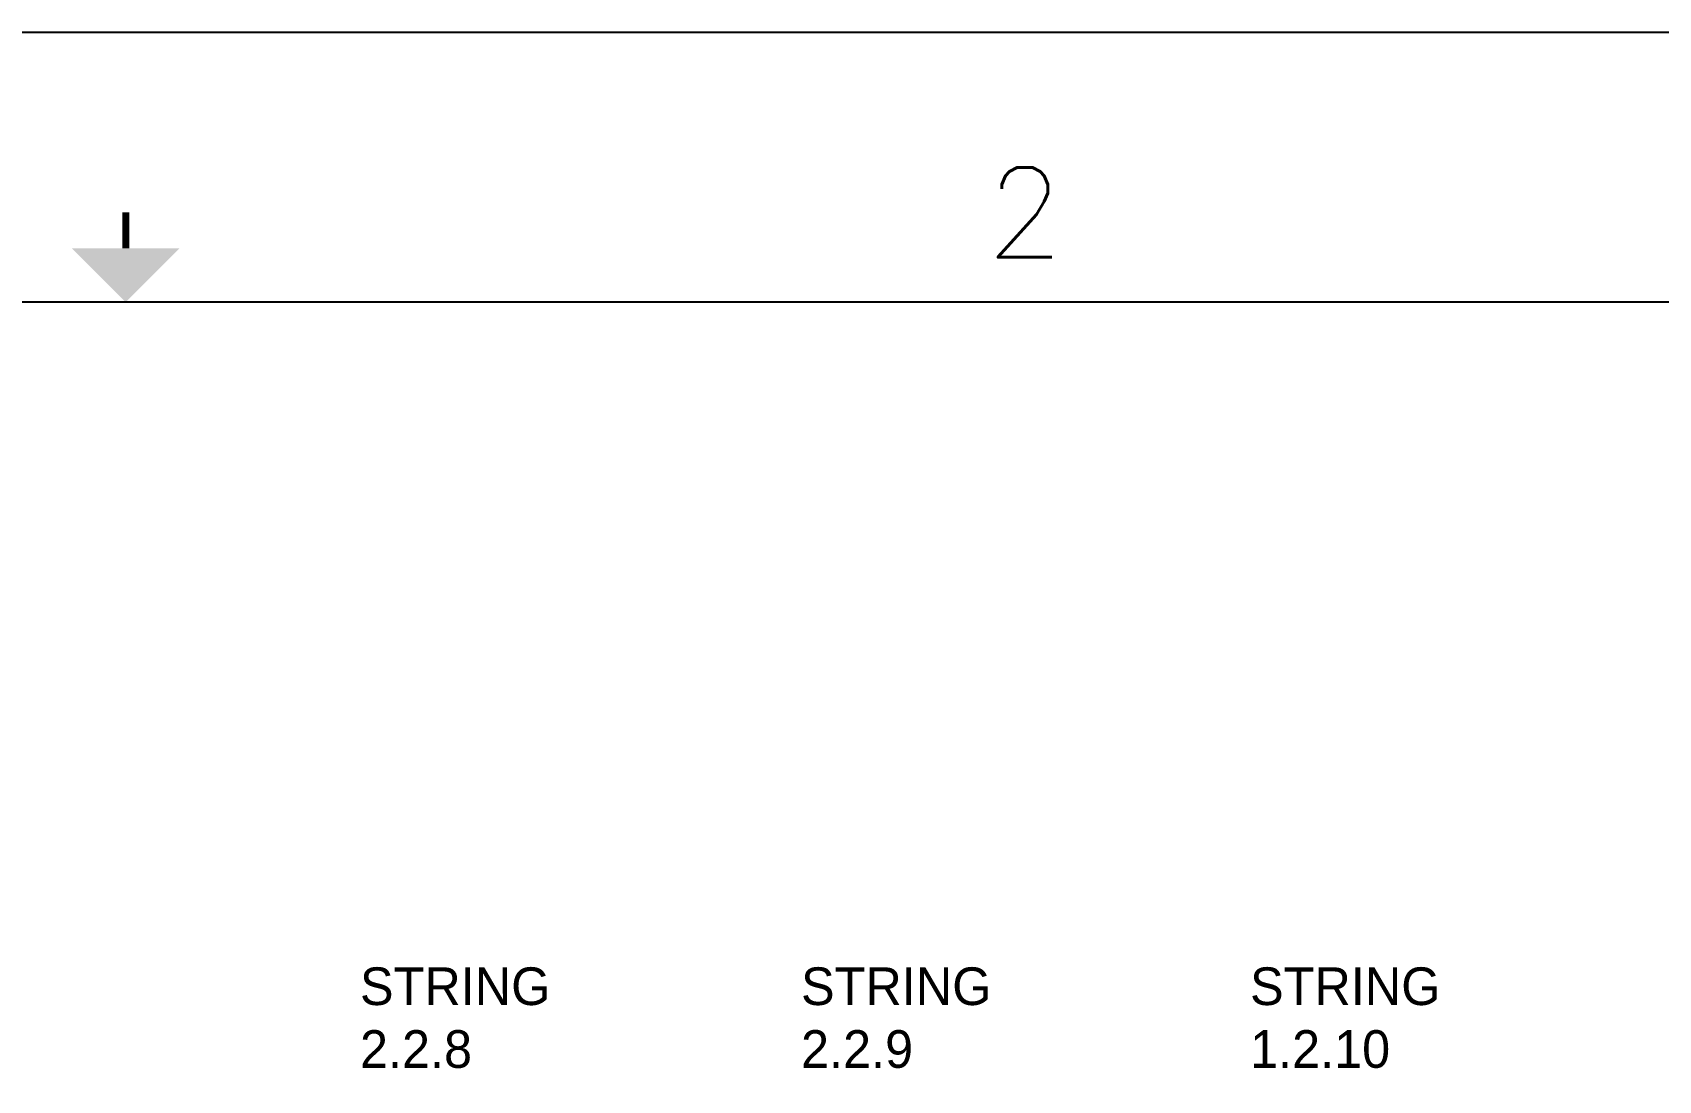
# Model space of a CAD drawing. Header units: inches. Extents: x 4 to 127, y -3 to 89.
# Drawn here: x 65.15 to 91.04, y 71.94 to 88.63 of the extents above; entities that cross this region are included whole.
import ezdxf
from ezdxf.enums import TextEntityAlignment as Align

# ---------------------------------------------------------------- set-up
doc = ezdxf.new("R2010")
doc.units = ezdxf.units.IN
doc.header["$MEASUREMENT"] = 0
doc.layers.add('Title Block', color=7, linetype='Continuous')
doc.layers.add('Viewport', color=7, linetype='Continuous')
doc.styles.add('Roman', font='romans')

# ---------------------------------------------------------------- blocks, each defined once
blk = doc.blocks.new('ANSI_border_C')
at = {"layer": 'Title Block'}
for p, q in [((21, 16), (0, 16)), ((20.5, 15.25), (0.5, 15.25))]:
    blk.add_line(p, q, dxfattribs=at)
at = {"layer": 'Title Block', "const_width": 0.02}
blk.add_lwpolyline([(10.5, 15.5), (10.5, 15.4)], dxfattribs=at)
at = {"layer": 'Title Block'}
blk.add_solid([(10.35, 15.4), (10.65, 15.4), (10.5, 15.25)], dxfattribs=at)
at = {"layer": 'Title Block', "style": 'Roman'}
blk.add_text('2', height=0.25, dxfattribs=at).set_placement((13, 15.5), align=Align.MIDDLE_CENTER)
blk = doc.blocks.new('JIC_border_C')
at = {"xscale": 5.726708801404052, "yscale": 5.726708801404052, "zscale": 5.726708801404052}
blk.add_blockref('ANSI_border_C', (6.5, -3), dxfattribs=at)

msp = doc.modelspace()

# ---------------------------------------------------------------- block references
at = {"layer": 'Viewport'}
msp.add_blockref('JIC_border_C', (0, 0), dxfattribs=at)

# ---------------------------------------------------------------- texts
at = {"color": 240, "true_color": 0xed1f24}
for s, p in [('STRING', (77.383, 73.138)), ('STRING', (84.533, 73.138)), ('2.2.9', (77.383, 72.138)), ('1.2.10', (84.533, 72.138))]:
    msp.add_text(s, height=0.6, dxfattribs=at).set_placement(p)
at = {"insert": (70.36, 73.738), "char_height": 0.6, "attachment_point": 1}
msp.add_mtext_dynamic_manual_height_columns('{\\C240;\\c2367469;STRING 2.2.8^J\\H0.53846x;\\C256;\\c0;18X585W^J(Roof1)}', width=1.91071, gutter_width=0.325, heights=[0], dxfattribs=at)

doc.saveas('drawing.dxf')
